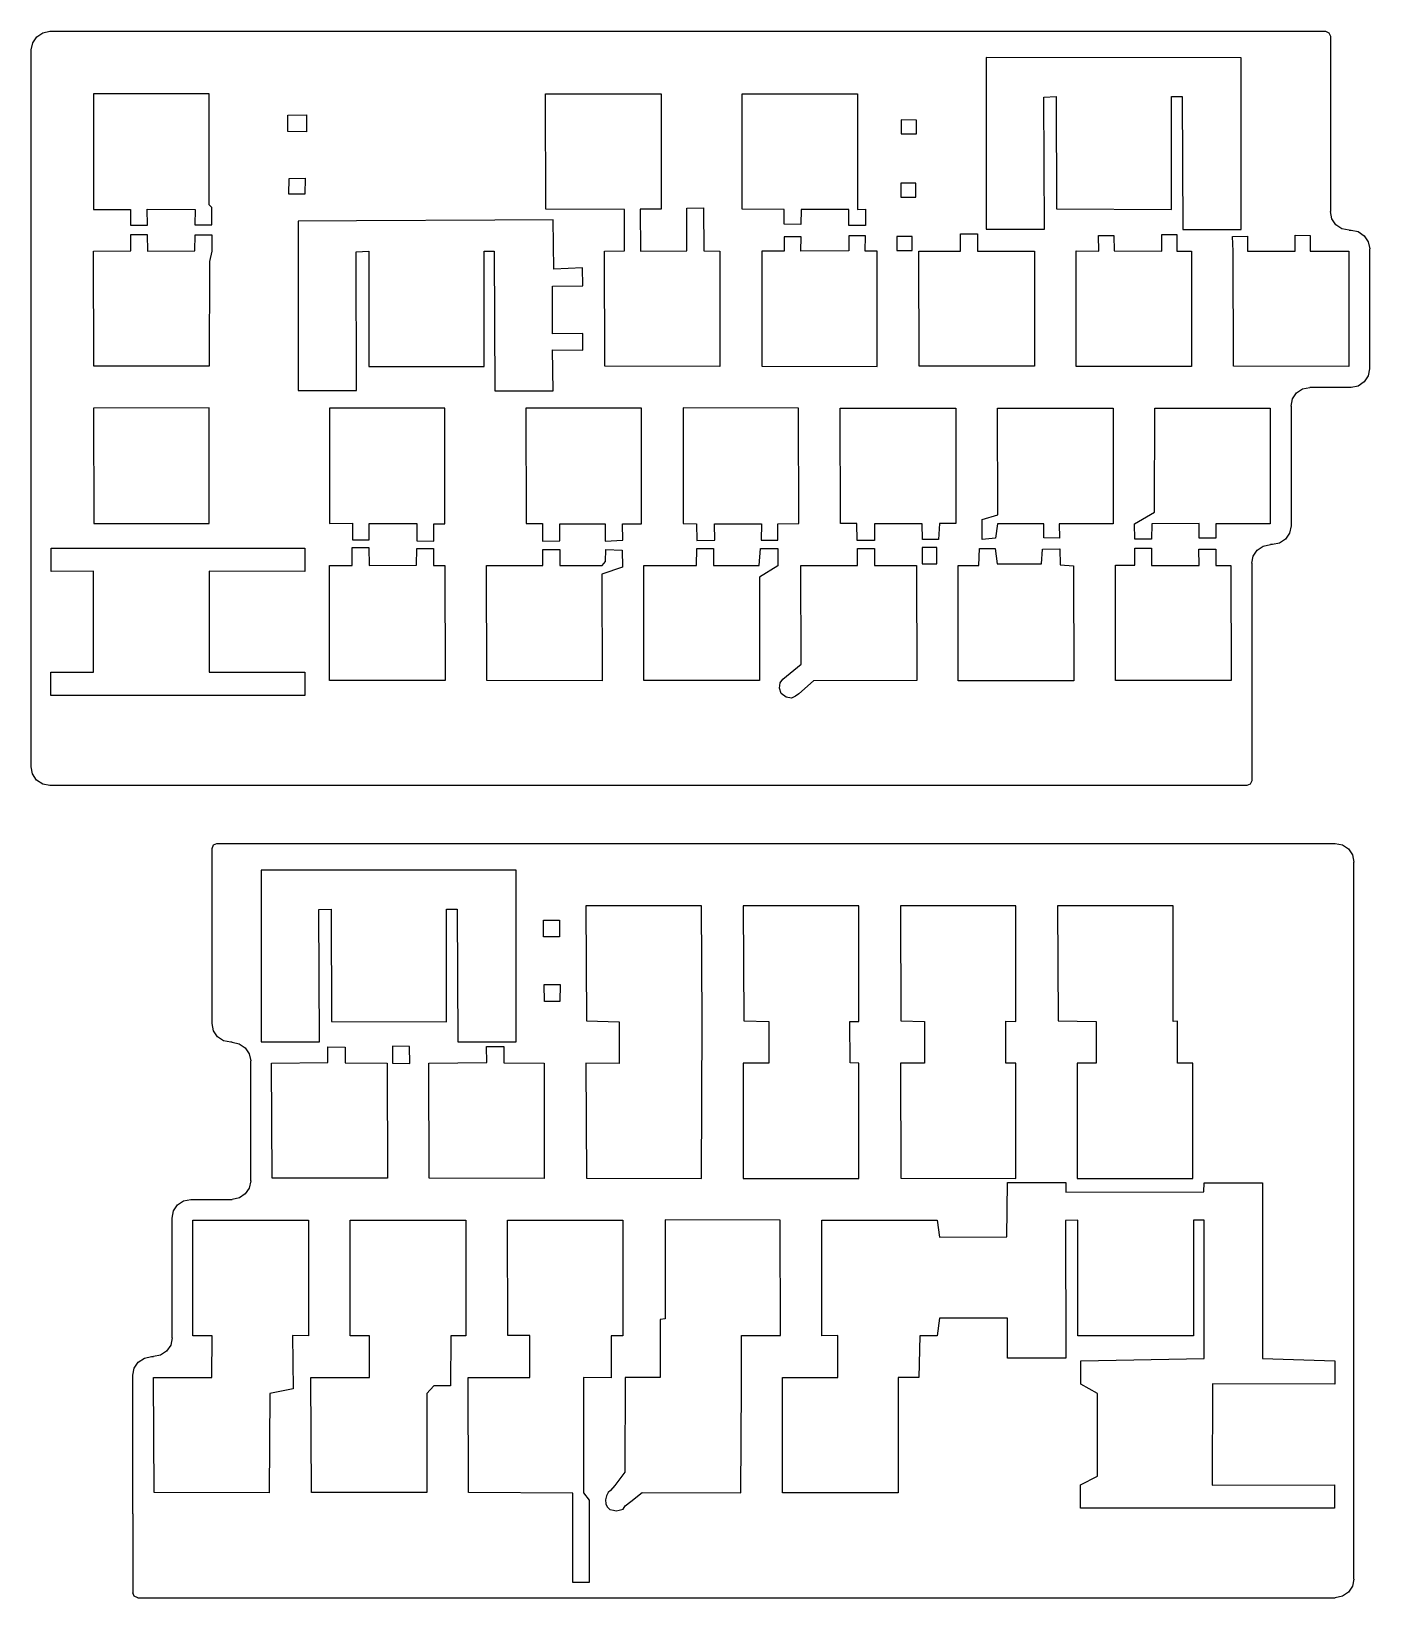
# Model space of a CAD drawing. Extents: x 11 to 173, y 6 to 196.
import ezdxf

# ---------------------------------------------------------------- set-up
doc = ezdxf.new("R2010")
doc.units = 0

msp = doc.modelspace()

# ---------------------------------------------------------------- linework, layer by layer
at = {"layer": 'honban'}
for p, q in [((126.77505, 192.9799), (126.775, 172.178)), ((157.66245, 192.9533), (126.77505, 192.9799)), ((157.66245, 172.1517), (157.66245, 192.9533)), ((32.614493, 188.57879), (18.619093, 188.57879)), ((18.619093, 188.57879), (18.619093, 174.58089)), ((32.626483, 175.12729), (32.614493, 188.57879)), ((73.40736, 174.62523), (73.38416, 188.57903)), ((73.38416, 188.57903), (87.38466, 188.57903)), ((87.38466, 188.57903), (87.40788, 174.62523)), ((97.2198, 174.625), (97.1966, 188.5788)), ((97.1966, 188.5788), (111.1971, 188.5788)), ((111.1971, 188.5788), (111.1971, 174.5809)), ((133.7692, 188.1844), (135.25433, 188.2542)), ((133.8435, 172.178), (133.7692, 188.1844)), ((135.25433, 188.2542), (135.31663, 174.6335)), ((149.25483, 174.582), (149.25483, 188.2542)), ((149.25483, 188.2542), (150.52312, 188.2452)), ((150.52312, 188.2452), (150.59472, 172.1517)), ((42.1472, 186.00317), (44.43751, 186.03027)), ((44.43751, 186.03027), (44.41041, 183.97035)), ((42.1472, 184.011), (42.1472, 186.00317)), ((118.33606, 185.41427), (116.49559, 185.43087)), ((116.49559, 185.43087), (116.499, 183.738)), ((118.33106, 183.736), (118.33606, 185.41427)), ((44.41041, 183.97035), (42.1472, 184.011)), ((116.499, 183.738), (118.33106, 183.736)), ((42.2962, 176.422), (42.3025, 178.33761)), ((42.3025, 178.33761), (44.23909, 178.35401)), ((44.23909, 178.35401), (44.22272, 176.43376)), ((118.27806, 177.74327), (116.43759, 177.75987)), ((116.43759, 177.75987), (116.441, 176.067)), ((118.27306, 176.065), (118.27806, 177.74327)), ((32.96144, 174.81626), (32.626483, 175.12729)), ((32.96144, 172.69486), (32.96144, 174.81626)), ((44.22272, 176.43376), (42.2962, 176.422)), ((90.51119, 174.72965), (92.53724, 174.75535)), ((90.51119, 169.54434), (90.51119, 174.72965)), ((92.53724, 174.75535), (92.5513, 169.573)), ((116.441, 176.067), (118.27306, 176.065)), ((18.619093, 174.58089), (23.088133, 174.56909)), ((23.088133, 174.56909), (23.0869, 172.664)), ((25.14577, 172.671), (25.12982, 174.59303)), ((25.12982, 174.59303), (30.91184, 174.57703)), ((30.91184, 174.57703), (30.90384, 172.70286)), ((50.47298, 173.21459), (43.42239, 173.13799)), ((43.42239, 173.13799), (43.4269, 152.627)), ((67.23708, 173.27859), (50.47298, 173.21459)), ((74.3229, 173.30099), (67.23708, 173.27859)), ((82.97017, 174.56733), (73.40736, 174.62523)), ((74.39427, 167.32803), (74.3229, 173.30099)), ((82.95215, 169.5417), (82.97017, 174.56733)), ((87.40788, 174.62523), (84.86231, 174.60943)), ((84.86231, 174.60943), (84.88805, 169.52714)), ((102.31289, 174.58031), (97.2198, 174.625)), ((102.30889, 172.77164), (102.31289, 174.58031)), ((104.33657, 172.76034), (102.30889, 172.77164)), ((104.35167, 174.58412), (104.33657, 172.76034)), ((110.12885, 174.57282), (104.35167, 174.58412)), ((110.12885, 172.632), (110.12885, 174.57282)), ((111.1971, 174.5809), (112.17716, 174.5899)), ((112.17716, 174.5899), (112.15696, 172.6456)), ((135.31663, 174.6335), (149.25483, 174.582)), ((23.0869, 172.664), (25.14577, 172.671)), ((23.11676, 171.52394), (25.12618, 171.53294)), ((23.12256, 169.5586), (23.11676, 171.52394)), ((25.12618, 171.53294), (25.15172, 169.52353)), ((30.89898, 169.54053), (30.92454, 171.50737)), ((30.90384, 172.70286), (32.96144, 172.69486)), ((30.92454, 171.50737), (32.93395, 171.50737)), ((32.93395, 171.50737), (32.96801, 169.50647)), ((104.345, 171.253), (102.29454, 171.253)), ((102.29454, 171.253), (102.31044, 169.53105)), ((104.34342, 169.51822), (104.345, 171.253)), ((112.16045, 171.38953), (110.12018, 171.38953)), ((110.12018, 171.38953), (110.12018, 169.54242)), ((112.15696, 172.6456), (110.12885, 172.632)), ((112.13485, 169.52795), (112.16045, 171.38953)), ((117.80506, 171.28627), (115.96459, 171.30287)), ((115.96459, 171.30287), (115.968, 169.61)), ((117.80006, 169.608), (117.80506, 171.28627)), ((123.68572, 169.528), (123.68772, 171.60386)), ((123.68772, 171.60386), (125.71438, 171.60386)), ((125.71438, 171.60386), (125.71838, 169.52289)), ((126.775, 172.178), (133.8435, 172.178)), ((140.386, 171.416), (142.27217, 171.415)), ((140.41474, 169.53888), (140.386, 171.416)), ((142.27217, 171.415), (142.27617, 169.54219)), ((148.07565, 171.54305), (149.88221, 171.55205)), ((148.08895, 169.52889), (148.07565, 171.54305)), ((149.88221, 171.55205), (149.88221, 169.53348)), ((150.59472, 172.1517), (157.66245, 172.1517)), ((156.634, 171.306), (158.44353, 171.3205)), ((156.7293, 169.52841), (156.634, 171.306)), ((158.44353, 171.3205), (158.44753, 169.53625)), ((164.23369, 169.53225), (164.24449, 171.44292)), ((164.24449, 171.44292), (166.06124, 171.42852)), ((166.06124, 171.42852), (166.05424, 169.53231)), ((18.6191, 169.5288), (23.12256, 169.5586)), ((18.6423, 155.575), (18.6191, 169.5288)), ((25.15172, 169.52353), (30.89898, 169.54053)), ((32.96801, 169.50647), (32.652976, 168.26336)), ((50.45844, 169.4507), (51.95415, 169.5288)), ((50.49541, 152.627), (50.45844, 169.4507)), ((51.95415, 169.5288), (51.95415, 155.5309)), ((65.95205, 155.5309), (65.95205, 169.5288)), ((65.95205, 169.5288), (67.16865, 169.5053)), ((67.16865, 169.5053), (67.24656, 152.5999)), ((80.52919, 169.529), (82.95215, 169.5417)), ((80.55239, 155.5752), (80.52919, 169.529)), ((84.88805, 169.52714), (90.51119, 169.54434)), ((92.5513, 169.573), (94.52709, 169.5288)), ((94.52709, 169.5288), (94.52709, 155.531)), ((102.31044, 169.53105), (99.57881, 169.52905)), ((99.57881, 169.52905), (99.60201, 155.57525)), ((110.12018, 169.54242), (104.34342, 169.51822)), ((113.57671, 169.52895), (112.13485, 169.52795)), ((113.57671, 155.53105), (113.57671, 169.52895)), ((115.968, 169.61), (117.80006, 169.608)), ((118.629, 169.529), (123.68572, 169.528)), ((118.652, 155.57609), (118.629, 169.529)), ((125.71838, 169.52289), (132.62749, 169.52989)), ((132.62749, 169.52989), (132.65069, 155.57609)), ((137.67893, 155.53058), (137.70213, 169.57268)), ((137.70213, 169.57268), (140.41474, 169.53888)), ((142.27617, 169.54219), (148.08895, 169.52889)), ((149.88221, 169.53348), (151.67683, 169.52848)), ((151.67683, 169.52848), (151.67683, 155.53058)), ((156.7525, 155.57461), (156.7293, 169.52841)), ((158.44753, 169.53625), (164.23369, 169.53225)), ((166.05424, 169.53231), (170.7272, 169.52831)), ((170.7272, 169.52831), (170.7272, 155.53041)), ((32.652976, 168.26336), (32.637726, 155.57546)), ((77.86244, 167.51816), (74.39427, 167.32803)), ((77.91554, 165.32149), (77.86244, 167.51816)), ((74.23649, 165.27689), (77.91554, 165.32149)), ((74.23649, 159.51785), (74.23649, 165.27689)), ((77.91554, 159.53275), (74.23649, 159.51785)), ((77.91554, 157.50608), (77.91554, 159.53275)), ((74.31429, 152.5999), (74.23649, 157.54558)), ((74.23649, 157.54558), (77.91554, 157.50608)), ((32.637726, 155.57546), (18.6423, 155.575)), ((51.95415, 155.5309), (65.95205, 155.5309)), ((94.52709, 155.531), (80.55239, 155.5752)), ((99.60201, 155.57525), (113.57671, 155.53105)), ((132.65069, 155.57609), (118.652, 155.57609)), ((151.67683, 155.53058), (137.67893, 155.53058)), ((170.7272, 155.53041), (156.7525, 155.57461)), ((43.4269, 152.627), (50.49541, 152.627)), ((67.24656, 152.5999), (74.31429, 152.5999)), ((32.6377, 150.5229), (18.6191, 150.4787)), ((18.6191, 150.4787), (18.6423, 136.525)), ((32.6377, 136.525), (32.6377, 150.5229)), ((61.19206, 150.4785), (47.19156, 150.4785)), ((47.19156, 150.4785), (47.21474, 136.5247)), ((61.19206, 136.4806), (61.19206, 150.4785)), ((85.002, 150.47893), (71.0041, 150.47893)), ((71.0041, 150.47893), (71.0273, 136.525)), ((85.002, 136.48103), (85.002, 150.47893)), ((104.05203, 150.47885), (90.07733, 150.52305)), ((90.07733, 150.52305), (90.07733, 136.525)), ((104.07523, 136.52505), (104.05203, 150.47885)), ((109.12759, 136.52562), (109.10439, 150.47942)), ((109.10439, 150.47942), (123.10229, 150.47942)), ((123.10229, 150.47942), (123.12549, 136.52562)), ((128.17769, 137.56534), (128.15389, 150.47874)), ((128.15389, 150.47874), (142.15179, 150.47874)), ((142.15179, 150.47874), (142.15179, 136.48084)), ((147.18428, 137.88731), (147.20368, 150.47881)), ((147.20368, 150.47881), (161.20158, 150.47881)), ((161.20158, 150.47881), (161.202, 136.481)), ((126.295, 134.592), (126.308, 136.99404)), ((126.308, 136.99404), (128.17769, 137.56534)), ((144.77053, 136.4927), (147.18428, 137.88731)), ((18.6423, 136.525), (32.6377, 136.525)), ((47.21474, 136.5247), (49.9811, 136.5693)), ((49.9811, 136.5693), (49.9811, 134.52039)), ((52.00773, 134.52239), (52.00773, 136.50264)), ((52.00773, 136.50264), (57.80136, 136.50264)), ((57.80136, 136.50264), (57.79176, 134.41635)), ((59.8665, 134.381), (59.85319, 136.4949)), ((59.85319, 136.4949), (61.19206, 136.4806)), ((71.0273, 136.525), (73.02628, 136.525)), ((73.02628, 136.525), (73.03848, 134.37846)), ((75.13167, 134.39976), (75.09979, 136.49294)), ((75.09979, 136.49294), (80.60371, 136.47174)), ((80.60371, 136.47174), (80.6183, 134.381)), ((82.76968, 134.48768), (82.7181, 136.48203)), ((82.7181, 136.48203), (85.002, 136.48103)), ((90.07733, 136.525), (91.69725, 136.4938)), ((91.69725, 136.4938), (91.72276, 134.46628)), ((93.87778, 136.48109), (99.56502, 136.49389)), ((93.90329, 134.47908), (93.87778, 136.48109)), ((99.56502, 136.49389), (99.5083, 134.488)), ((101.5276, 134.5134), (101.5415, 136.48115)), ((101.5415, 136.48115), (104.07523, 136.52505)), ((111.12657, 136.52562), (109.12759, 136.52562)), ((111.13357, 134.46494), (111.12657, 136.52562)), ((119.02837, 136.49212), (113.23915, 136.49212)), ((113.23915, 136.49212), (113.23915, 134.46397)), ((119.05457, 134.574), (119.02837, 136.49212)), ((121.12651, 136.52562), (121.025, 134.565)), ((123.12549, 136.52562), (121.12651, 136.52562)), ((128.15384, 136.48025), (127.91037, 134.74048)), ((133.76576, 136.47925), (128.15384, 136.48025)), ((133.76576, 134.7768), (133.76576, 136.47925)), ((135.67457, 134.7407), (133.76576, 134.7768)), ((142.15179, 136.48084), (135.63957, 136.47384)), ((135.63957, 136.47384), (135.67457, 134.7407)), ((144.77953, 134.63323), (144.77053, 136.4927)), ((146.84464, 136.45689), (146.82674, 134.62423)), ((152.59293, 136.51049), (146.84464, 136.45689)), ((152.59293, 134.74935), (152.59293, 136.51049)), ((161.202, 136.481), (154.6282, 136.477)), ((154.6282, 136.477), (154.6312, 134.74935)), ((13.48408, 130.70968), (13.48408, 133.52146)), ((13.48408, 133.52146), (44.2384, 133.521)), ((44.2384, 133.521), (44.2384, 130.70923)), ((49.96881, 133.61416), (51.99289, 133.62656)), ((49.96881, 131.44107), (49.96881, 133.61416)), ((49.9811, 134.52039), (52.00773, 134.52239)), ((51.99289, 133.62656), (52.0053, 131.41621)), ((57.74227, 131.45351), (57.7808, 133.491)), ((57.7808, 133.491), (59.82522, 133.498)), ((57.79176, 134.41635), (59.8665, 134.381)), ((59.82522, 133.498), (59.82522, 131.43887)), ((73.03848, 134.37846), (75.13167, 134.39976)), ((73.07044, 133.35819), (75.13175, 133.36879)), ((73.07044, 131.435), (73.07044, 133.35819)), ((75.13175, 133.36879), (75.12024, 131.43637)), ((80.6183, 134.381), (82.76968, 134.48768)), ((80.666847, 131.90398), (80.6797, 133.377)), ((80.6797, 133.377), (82.68372, 133.2981)), ((82.68372, 133.2981), (82.70755, 131.22298)), ((91.69777, 131.43195), (91.72328, 133.48497)), ((91.72276, 134.46628), (93.90329, 134.47908)), ((91.72328, 133.48497), (93.72529, 133.48497)), ((93.72529, 133.48497), (93.7508, 131.40645)), ((99.2901, 131.42935), (99.419803, 133.48481)), ((99.419803, 133.48481), (101.546, 133.501)), ((99.5083, 134.488), (101.5276, 134.5134)), ((101.546, 133.501), (101.542, 131.39337)), ((113.23915, 134.46397), (111.13357, 134.46494)), ((111.20772, 131.44361), (111.20772, 133.47507)), ((111.20772, 133.47507), (113.23046, 133.46607)), ((113.23046, 133.46607), (113.23046, 131.42589)), ((119.028, 133.62359), (119.019, 131.609)), ((120.80662, 133.61459), (119.028, 133.62359)), ((121.025, 134.565), (119.05457, 134.574)), ((120.79762, 131.618), (120.80662, 133.61459)), ((125.88718, 131.40757), (125.98378, 133.49779)), ((125.98378, 133.49779), (127.88788, 133.49779)), ((127.91037, 134.74048), (126.295, 134.592)), ((127.88788, 133.49779), (128.1091, 131.62311)), ((133.5066, 131.62311), (133.595, 133.396)), ((133.595, 133.396), (135.70307, 133.4503)), ((135.70307, 133.4503), (135.76237, 131.49068)), ((144.78583, 131.45167), (144.77783, 133.54189)), ((144.77783, 133.54189), (146.80398, 133.54189)), ((146.82674, 134.62423), (144.77953, 134.63323)), ((146.80398, 133.54189), (146.82798, 131.44366)), ((152.57, 133.393), (154.60815, 133.4195)), ((152.59409, 131.42766), (152.57, 133.393)), ((154.6312, 134.74935), (152.59293, 134.74935)), ((154.60815, 133.4195), (154.62245, 131.44237)), ((47.19167, 131.42867), (49.96881, 131.44107)), ((47.21487, 117.47747), (47.19167, 131.42867)), ((52.0053, 131.41621), (57.74227, 131.45351)), ((59.82522, 131.43887), (61.18957, 131.42867)), ((61.18957, 131.42867), (61.21277, 117.47747)), ((66.24169, 131.429), (73.07044, 131.435)), ((66.26489, 117.4778), (66.24169, 131.429)), ((75.12024, 131.43637), (80.23963, 131.42837)), ((82.70755, 131.22298), (80.22123, 130.3942)), ((80.23963, 131.42837), (80.666847, 131.90398)), ((85.29215, 131.42895), (91.69777, 131.43195)), ((85.31535, 117.47775), (85.29215, 131.42895)), ((93.7508, 131.40645), (99.2901, 131.42935)), ((101.542, 131.39337), (99.31045, 130.02895)), ((104.3421, 131.42901), (111.20772, 131.44361)), ((104.3653, 119.47681), (104.3421, 131.42901)), ((113.23046, 131.42589), (118.34, 131.429)), ((118.34, 131.429), (118.3632, 117.4778)), ((119.019, 131.609), (120.79762, 131.618)), ((123.392, 117.43367), (123.392, 131.42907)), ((123.392, 131.42907), (125.88718, 131.40757)), ((128.1091, 131.62311), (133.5066, 131.62311)), ((135.76237, 131.49068), (137.36624, 131.38487)), ((137.36624, 131.38487), (137.38944, 117.43367)), ((142.465, 117.47777), (142.465, 131.47317)), ((142.465, 131.47317), (144.78583, 131.45167)), ((146.82798, 131.44366), (152.59409, 131.42766)), ((154.62245, 131.44237), (156.43967, 131.42897)), ((156.43967, 131.42897), (156.46287, 117.47777)), ((18.62273, 130.72388), (13.48408, 130.70968)), ((18.62273, 118.50588), (18.62273, 130.72388)), ((32.6237, 130.73443), (32.615, 118.49283)), ((44.2384, 130.70923), (32.6237, 130.73443)), ((80.22123, 130.3942), (80.23959, 117.4336)), ((99.31045, 130.02895), (99.31325, 117.47775)), ((13.4468, 118.47978), (18.62273, 118.50588)), ((13.4468, 115.668), (13.4468, 118.47978)), ((32.615, 118.49283), (44.2012, 118.47933)), ((44.2012, 118.47933), (44.2012, 115.668)), ((102.13154, 117.64193), (104.3653, 119.47681)), ((61.21277, 117.47747), (47.21487, 117.47747)), ((80.23959, 117.4336), (66.26489, 117.4778)), ((99.31325, 117.47775), (85.31535, 117.47775)), ((101.72173, 116.54337), (101.80023, 117.18855)), ((101.9397, 115.93306), (101.72173, 116.54337)), ((101.80023, 117.18855), (102.13154, 117.64193)), ((102.5258, 115.46315), (101.9397, 115.93306)), ((104.07579, 115.85459), (103.67338, 115.57946)), ((105.8544, 117.4414), (104.07579, 115.85459)), ((118.3632, 117.4778), (105.8544, 117.4414)), ((137.38944, 117.43367), (123.392, 117.43367)), ((156.46287, 117.47777), (142.465, 117.47777)), ((44.2012, 115.668), (13.4468, 115.668)), ((103.20525, 115.32797), (102.5258, 115.46315)), ((103.67338, 115.57946), (103.20525, 115.32797)), ((38.92382, 94.51196), (38.9238, 73.7103)), ((69.81122, 94.4854), (38.92382, 94.51196)), ((69.81122, 73.6838), (69.81122, 94.4854)), ((45.91803, 89.7167), (47.40315, 89.78653)), ((45.99231, 73.7103), (45.91803, 89.7167)), ((47.40315, 89.78653), (47.4654, 76.16583)), ((61.4036, 76.1143), (61.4036, 89.7865)), ((61.4036, 89.7865), (62.67189, 89.7773)), ((62.67189, 89.7773), (62.74349, 73.6838)), ((92.285, 90.1702), (78.287, 90.1702)), ((78.287, 90.1702), (78.3493, 76.225)), ((92.3472, 76.225), (92.285, 90.1702)), ((97.3371, 90.1702), (97.3993, 76.225)), ((111.33518, 90.1702), (97.3371, 90.1702)), ((111.33518, 76.17216), (111.33518, 90.1702)), ((116.387, 90.1702), (116.4492, 76.225)), ((130.38467, 90.17008), (116.387, 90.1702)), ((130.38467, 76.17218), (130.38467, 90.17008)), ((149.43496, 90.1702), (135.43706, 90.1702)), ((135.43706, 90.1702), (135.49936, 76.225)), ((149.43496, 76.17225), (149.43496, 90.1702)), ((73.1326, 88.42759), (75.0892, 88.43519)), ((73.1326, 86.4177), (73.1326, 88.42759)), ((75.0892, 88.43519), (75.06637, 86.41007)), ((75.06637, 86.41007), (73.1326, 86.4177)), ((73.2468, 78.6065), (73.2392, 80.63923)), ((73.2392, 80.63923), (75.15012, 80.63923)), ((75.15012, 80.63923), (75.12729, 78.6065)), ((75.12729, 78.6065), (73.2468, 78.6065)), ((47.4654, 76.16583), (61.4036, 76.1143)), ((78.3493, 76.225), (82.3211, 76.1224)), ((82.3211, 76.1224), (82.3066, 71.0823)), ((92.285, 57.1222), (92.3472, 76.225)), ((97.3993, 76.225), (100.452, 76.1826)), ((100.452, 76.1826), (100.452, 71.13062)), ((110.26192, 76.16076), (111.33518, 76.17216)), ((110.29462, 71.15233), (110.26192, 76.16076)), ((116.4492, 76.225), (119.32595, 76.16178)), ((119.32595, 76.16178), (119.31595, 71.10802)), ((129.14707, 71.12771), (129.16677, 76.19134)), ((129.16677, 76.19134), (130.38467, 76.17218)), ((135.49936, 76.225), (140.105, 76.178)), ((140.105, 76.178), (140.1251, 71.11836)), ((149.95058, 76.19212), (149.43496, 76.17225)), ((149.96188, 71.13375), (149.95058, 76.19212)), ((38.9238, 73.7103), (45.99231, 73.7103)), ((47.01524, 71.18684), (47.02354, 73.09044)), ((47.02354, 73.09044), (49.11751, 73.05599)), ((49.11751, 73.05599), (49.10771, 71.173)), ((56.90204, 73.13422), (54.82826, 73.173)), ((54.82826, 73.173), (54.8368, 71.0963)), ((56.93268, 71.0886), (56.90204, 73.13422)), ((62.74349, 73.6838), (69.81122, 73.6838)), ((66.22584, 73.11429), (68.32742, 73.14383)), ((66.26513, 71.1761), (66.22584, 73.11429)), ((68.32742, 73.14383), (68.33883, 71.17359)), ((40.18705, 71.1202), (47.01524, 71.18684)), ((40.2493, 57.175), (40.18705, 71.1202)), ((49.10771, 71.173), (54.18499, 71.12018)), ((54.18499, 71.12018), (54.24724, 57.17498)), ((54.8368, 71.0963), (56.93268, 71.0886)), ((59.23705, 71.1202), (66.26513, 71.1761)), ((59.2993, 57.175), (59.23705, 71.1202)), ((68.33883, 71.17359), (73.235, 71.1202)), ((73.235, 71.1202), (73.235, 57.1222)), ((78.287, 71.1202), (78.3493, 57.175)), ((82.3066, 71.0823), (78.287, 71.1202)), ((100.452, 71.13062), (97.33732, 71.12017)), ((97.33732, 71.12017), (97.33732, 57.1222)), ((111.33522, 71.1201), (110.29462, 71.15233)), ((111.33522, 57.1222), (111.33522, 71.1201)), ((119.31595, 71.10802), (116.38682, 71.12017)), ((116.38682, 71.12017), (116.44902, 57.17497)), ((130.38472, 71.12011), (129.14707, 71.12771)), ((130.38472, 57.12221), (130.38472, 71.12011)), ((140.1251, 71.11836), (137.81698, 71.12026)), ((137.81698, 71.12026), (137.81698, 57.1223)), ((151.81748, 71.1202), (149.96188, 71.13375)), ((151.81748, 57.1223), (151.81748, 71.1202)), ((54.24724, 57.17498), (40.2493, 57.175)), ((73.235, 57.1222), (59.2993, 57.175)), ((78.3493, 57.175), (92.285, 57.1222)), ((97.33732, 57.1222), (111.33522, 57.1222)), ((116.44902, 57.17497), (130.38472, 57.12221)), ((137.81698, 57.1223), (151.81748, 57.1223)), ((129.29178, 50.0826), (129.38328, 56.65317)), ((129.38328, 56.65317), (136.45179, 56.65317)), ((136.45179, 56.65317), (136.44049, 55.4702)), ((136.44049, 55.4702), (153.14549, 55.51933)), ((153.14549, 55.51933), (153.203, 56.626)), ((153.203, 56.626), (160.27073, 56.626)), ((160.27073, 56.626), (160.27073, 35.3288)), ((30.66203, 38.07214), (30.66203, 52.07004)), ((30.66203, 52.07004), (44.65993, 52.07004)), ((44.65993, 52.07004), (44.65993, 38.07214)), ((49.71204, 38.07218), (49.71204, 52.07008)), ((49.71204, 52.07008), (63.70994, 52.07008)), ((63.70994, 52.07008), (63.70994, 38.07218)), ((68.824308, 38.12501), (68.762058, 52.07021)), ((68.762058, 52.07021), (82.759958, 52.07021)), ((82.759958, 52.07021), (82.759958, 38.07231)), ((101.809941, 52.070248), (87.874241, 52.123008)), ((87.874241, 52.123008), (87.874241, 40.124008)), ((101.872241, 38.125048), (101.809941, 52.070248)), ((106.86253, 38.07225), (106.86253, 52.07015)), ((106.86253, 52.07015), (120.86043, 52.07015)), ((120.86043, 52.07015), (121.11303, 50.03416)), ((137.89109, 52.070166), (136.40959, 52.035846)), ((136.40959, 52.035846), (136.45179, 35.355946)), ((137.89109, 38.072266), (137.89109, 52.070166)), ((153.17948, 52.097496), (151.89159, 52.070166)), ((151.89159, 52.070166), (151.89159, 38.072266)), ((153.20298, 35.328796), (153.17948, 52.097496)), ((121.11303, 50.03416), (129.29178, 50.0826)), ((87.874241, 40.124008), (87.272531, 40.045268)), ((87.272531, 40.045268), (87.273325, 33.017148)), ((121.11304, 40.209836), (120.86043, 38.072206)), ((129.35098, 40.196316), (121.11304, 40.209836)), ((129.38328, 35.355946), (129.35098, 40.196316)), ((32.97687, 38.08772), (30.66203, 38.07214)), ((32.95118, 33.03285), (32.97687, 38.08772)), ((44.65993, 38.07214), (42.72321, 38.1249)), ((42.72321, 38.1249), (42.8221, 31.6555)), ((52.03856, 38.06738), (49.71204, 38.07218)), ((52.03856, 33.0177), (52.03856, 38.06738)), ((61.89423, 38.08536), (61.89003, 31.99845)), ((63.70994, 38.07218), (61.89423, 38.08536)), ((71.496008, 38.09742), (68.824308, 38.12501)), ((71.487408, 33.01204), (71.496008, 38.09742)), ((81.348898, 38.05453), (81.331728, 32.97774)), ((82.759958, 38.07231), (81.348898, 38.05453)), ((97.114671, 31.998558), (97.118371, 38.090868)), ((97.118371, 38.090868), (101.872241, 38.125048)), ((108.80885, 38.12438), (106.86253, 38.07225)), ((108.80885, 33.03324), (108.80885, 38.12438)), ((118.7543, 38.065106), (118.6359, 33.033166)), ((120.86043, 38.072206), (118.7543, 38.065106)), ((151.89159, 38.072266), (137.89109, 38.072266)), ((136.45179, 35.355946), (129.38328, 35.355946)), ((138.26238, 35.04379), (153.20298, 35.328796)), ((138.26238, 32.23201), (138.26238, 35.04379)), ((160.27073, 35.3288), (169.01681, 35.043799)), ((169.01681, 35.043799), (169.01681, 32.232019)), ((25.89955, 33.0201), (32.95118, 33.03285)), ((25.9618, 19.0775), (25.89955, 33.0201)), ((45.0118, 19.0775), (44.94955, 33.0201)), ((44.94955, 33.0201), (52.03856, 33.0177)), ((64.061798, 19.07754), (63.999548, 33.02014)), ((63.999548, 33.02014), (71.487408, 33.01204)), ((81.331728, 32.97774), (77.997468, 33.02025)), ((77.997468, 33.02025), (77.9975, 19.0248)), ((83.049385, 33.020248), (83.0078, 21.5363)), ((87.273325, 33.017148), (83.049385, 33.020248)), ((102.10003, 33.0202), (108.80885, 33.03324)), ((102.10003, 19.0248), (102.10003, 33.0202)), ((118.6359, 33.033166), (116.09793, 33.020126)), ((116.09793, 33.020126), (116.09793, 19.0248)), ((39.9597, 31.074), (39.8975, 19.0248)), ((42.8221, 31.6555), (39.9597, 31.074)), ((59.8634, 31.9985), (59.0097, 31.074)), ((59.0097, 31.074), (59.0097, 19.0775)), ((61.89003, 31.99845), (59.8634, 31.9985)), ((97.047501, 19.024858), (97.114671, 31.998558)), ((140.26219, 31.07397), (138.26238, 32.23201)), ((140.26219, 21.07653), (140.26219, 31.07397)), ((154.19701, 32.253029), (154.16201, 19.989429)), ((169.01681, 32.232019), (154.19701, 32.253029)), ((83.0078, 21.5363), (81.77654, 19.93668)), ((138.2251, 20.00211), (140.26219, 21.07653)), ((39.8975, 19.0248), (25.9618, 19.0775)), ((59.0097, 19.0775), (45.0118, 19.0775)), ((76.682198, 19.02202), (64.061798, 19.07754)), ((76.713288, 18.16173), (76.682198, 19.02202)), ((77.9975, 19.0248), (78.687748, 18.161744)), ((80.973787, 19.069269), (80.761763, 18.670922)), ((81.26291, 19.332693), (80.973787, 19.069269)), ((81.77654, 19.93668), (81.26291, 19.332693)), ((83.703131, 17.979178), (85.110801, 19.077528)), ((85.110801, 19.077528), (97.047501, 19.024858)), ((116.09793, 19.0248), (102.10003, 19.0248)), ((138.2251, 17.19033), (138.2251, 20.00211)), ((154.16201, 19.989429), (168.97941, 20.002109)), ((168.97941, 20.002109), (168.9794, 17.190329)), ((76.713288, 8.18427), (76.713288, 18.16173)), ((78.687748, 18.161744), (78.687748, 8.18427)), ((80.761763, 18.670922), (80.633265, 18.195475)), ((80.633265, 18.195475), (80.691085, 17.713603)), ((80.691085, 17.713603), (80.858132, 17.353805)), ((80.858132, 17.353805), (81.172955, 17.013282)), ((82.796599, 17.077034), (83.055468, 17.463064)), ((83.055468, 17.463064), (83.703131, 17.979178)), ((168.9794, 17.190329), (138.2251, 17.19033)), ((81.172955, 17.013282), (81.606615, 16.937372)), ((81.606615, 16.937372), (81.953071, 16.868462)), ((81.953071, 16.868462), (82.299527, 16.937372)), ((82.299527, 16.937372), (82.796599, 17.077034)), ((78.687748, 8.18427), (76.713288, 8.18427))]:
    msp.add_line(p, q, dxfattribs=at)
at = {"layer": 'Layer 1'}
for p, q in [((11.737414, 195.498486), (12.470806, 195.988522)), ((12.470806, 195.988522), (13.3359, 196.1606)), ((13.3359, 196.161), (167.895, 196.161)), ((167.895, 196.161), (168.317072, 195.986172)), ((168.317072, 195.986172), (168.4919, 195.5641)), ((168.492, 195.564), (168.492, 174.3169)), ((11.0753, 193.9), (11.247378, 194.765094)), ((11.0753, 107.032), (11.0753, 193.9)), ((11.247378, 194.765094), (11.737414, 195.498486)), ((168.663478, 173.451506), (168.4914, 174.3166)), ((169.153514, 172.718114), (168.663478, 173.451506)), ((169.886906, 172.228078), (169.153514, 172.718114)), ((170.752, 172.056), (169.886906, 172.228078)), ((170.752, 172.056), (170.9933, 172.056)), ((170.994, 172.056), (171.859094, 171.883922)), ((171.859094, 171.883922), (172.592486, 171.393886)), ((172.592486, 171.393886), (173.082522, 170.660494)), ((173.082522, 170.660494), (173.2546, 169.7954)), ((173.254, 169.795), (173.254, 155.2662)), ((173.081922, 154.401906), (172.591886, 153.668514)), ((173.254, 155.267), (173.081922, 154.401906)), ((163.901078, 151.610094), (164.391114, 152.343486)), ((164.391114, 152.343486), (165.124506, 152.833522)), ((165.124506, 152.833522), (165.9896, 153.0056)), ((170.994, 153.006), (165.9902, 153.006)), ((171.858494, 153.178478), (170.9934, 153.0064)), ((172.591886, 153.668514), (171.858494, 153.178478)), ((163.729, 150.745), (163.901078, 151.610094)), ((163.729, 150.745), (163.729, 136.2162)), ((163.556922, 135.351906), (163.066886, 134.618514)), ((163.729, 136.217), (163.556922, 135.351906)), ((159.139078, 132.560094), (159.629114, 133.293486)), ((159.629114, 133.293486), (160.362506, 133.783522)), ((160.362506, 133.783522), (161.2276, 133.9556)), ((161.469, 133.956), (161.2277, 133.956)), ((162.333494, 134.128478), (161.4684, 133.9564)), ((163.066886, 134.618514), (162.333494, 134.128478)), ((158.967, 131.695), (159.139078, 132.560094)), ((158.967, 131.695), (158.967, 105.3425)), ((11.235418, 106.159978), (11.07533, 107.03177)), ((11.720069, 105.417845), (11.235418, 106.159978)), ((12.45393, 104.920756), (11.720069, 105.417845)), ((13.3229, 104.746), (12.45393, 104.920756)), ((158.37, 104.746), (13.3232, 104.746)), ((158.792172, 104.920928), (158.3701, 104.7461)), ((158.967, 105.343), (158.792172, 104.920928)), ((32.976, 97.1425), (33.150828, 97.564572)), ((32.976, 92.6975), (32.976, 97.1425)), ((33.150828, 97.564572), (33.5729, 97.7394)), ((33.5729, 97.7394), (169.082, 97.7394)), ((169.082, 97.7394), (169.947094, 97.567322)), ((169.947094, 97.567322), (170.680486, 97.077286)), ((170.680486, 97.077286), (171.170522, 96.343894)), ((171.170522, 96.343894), (171.3426, 95.4788)), ((171.342, 8.59808), (171.342, 95.47878)), ((32.976, 75.9081), (32.976, 92.6975)), ((33.148078, 75.043006), (32.976, 75.9081)), ((33.638114, 74.309614), (33.148078, 75.043006)), ((34.371506, 73.819578), (33.638114, 74.309614)), ((35.2366, 73.6475), (34.371506, 73.819578)), ((35.4017, 73.6475), (35.2366, 73.6475)), ((35.4017, 73.6475), (36.266794, 73.475422)), ((36.266794, 73.475422), (37.000186, 72.985386)), ((37.000186, 72.985386), (37.490222, 72.251994)), ((37.490222, 72.251994), (37.6623, 71.3869)), ((37.6623, 56.8581), (37.6623, 71.3869)), ((37.000186, 55.259614), (36.281628, 54.775149)), ((37.484651, 55.978172), (37.000186, 55.259614)), ((37.6623, 56.8581), (37.484651, 55.978172)), ((28.1373, 52.3369), (28.309378, 53.201994)), ((28.309378, 53.201994), (28.799414, 53.935386)), ((28.799414, 53.935386), (29.532806, 54.425422)), ((29.532806, 54.425422), (30.3979, 54.5975)), ((30.3979, 54.5975), (35.4017, 54.5975)), ((36.281628, 54.775149), (35.4017, 54.5975)), ((28.1373, 37.8081), (28.1373, 52.3369)), ((27.475186, 36.209614), (26.741794, 35.719578)), ((27.965222, 36.943006), (27.475186, 36.209614)), ((28.1373, 37.8081), (27.965222, 36.943006)), ((23.546878, 34.151994), (24.036914, 34.885386)), ((24.036914, 34.885386), (24.770306, 35.375422)), ((24.770306, 35.375422), (25.6354, 35.5475)), ((25.6354, 35.5475), (25.8767, 35.5475)), ((26.741794, 35.719578), (25.8767, 35.5475)), ((23.3748, 33.2869), (23.546878, 34.151994)), ((23.3748, 16.4975), (23.3748, 33.2869)), ((23.3748, 16.4975), (23.3748, 6.9344)), ((171.169922, 7.732986), (170.679886, 6.999594)), ((171.342, 8.59808), (171.169922, 7.732986)), ((23.549628, 6.512308), (23.3748, 6.93438)), ((23.9717, 6.33748), (23.549628, 6.512308)), ((23.9717, 6.33748), (169.0817, 6.33748)), ((169.946494, 6.509558), (169.0814, 6.33748)), ((170.679886, 6.999594), (169.946494, 6.509558))]:
    msp.add_line(p, q, dxfattribs=at)

doc.saveas('drawing.dxf')
